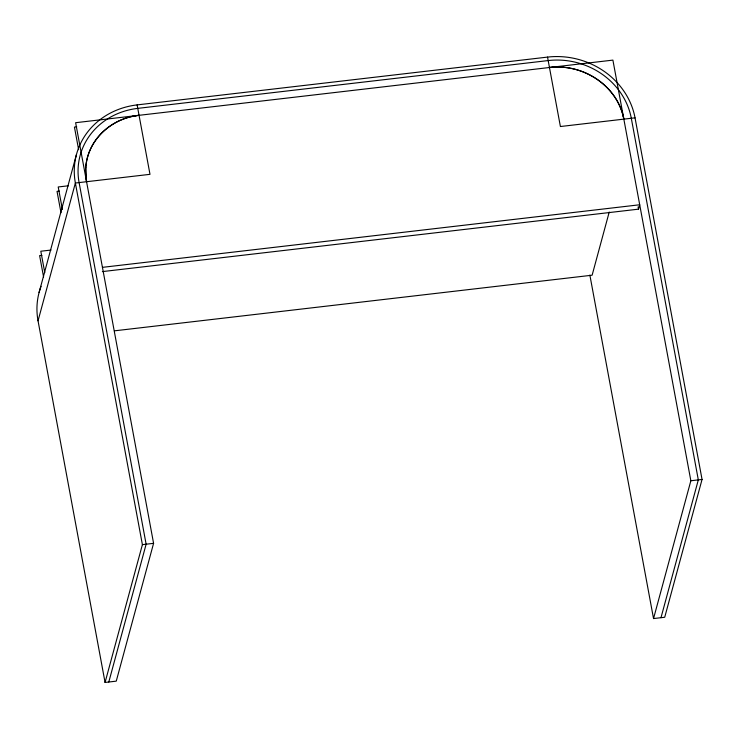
<?xml version="1.0" encoding="UTF-8"?>
<svg xmlns="http://www.w3.org/2000/svg" width="739" height="739" viewBox="0 0 739 739"><rect width="100%" height="100%" fill="white"/><g stroke="black" fill="none" stroke-linecap="round" stroke-linejoin="round"><path stroke-width="1.11" d="M39.075 292.542L76.394 154.737M653.535 618.561L690.854 480.756L612.899 60.118L75.627 122.702L153.583 543.341L116.263 681.146L105.067 682.448L38.04 320.828L75.369 183.023A76.163 69.494 15.2 0 1 137.121 104.901L547.534 57.097A76.163 69.494 15.2 0 1 635.032 117.834L702.05 479.454L664.721 617.259L653.535 618.561L589.87 275.084M105.067 682.448L142.396 544.643L75.369 183.023L149.989 174.33L137.121 104.901M108.799 682.014L146.128 544.209L79.101 182.588A72.348 66.02 15.2 0 1 137.768 108.374L548.181 60.57A72.348 66.02 15.2 0 1 631.3 118.268L698.318 479.888L660.989 617.693M609.232 212.038L592.124 275.204L114.416 330.841M102.388 271.601L638.514 209.155L639.706 204.768L102.435 267.352M76.727 126.822L74.436 127.09L78.63 149.684M635.032 117.834L560.402 126.526L547.534 57.097M68.505 185.775L58.215 186.967L62.39 209.479M59.314 191.087L57.032 191.355L60.995 212.74M51.037 250.05L40.811 251.232L44.774 272.626M41.892 255.352L39.62 255.62L43.583 277.005M142.396 544.643L153.583 543.341M690.854 480.756L702.05 479.454M638.099 206.892L638.514 209.155M38.04 320.828A76.163 69.494 15.2 0 1 41.079 286.307M85.761 167.735L86.565 181.72A64.736 59.074 15.2 0 1 139.052 115.312C112.06 117.76 87.257 139.994 85.761 167.735M554.481 67.11L549.465 67.508A64.736 59.074 15.2 0 1 623.836 119.136C618.109 87.479 585.888 65.318 554.481 67.11"/></g></svg>
